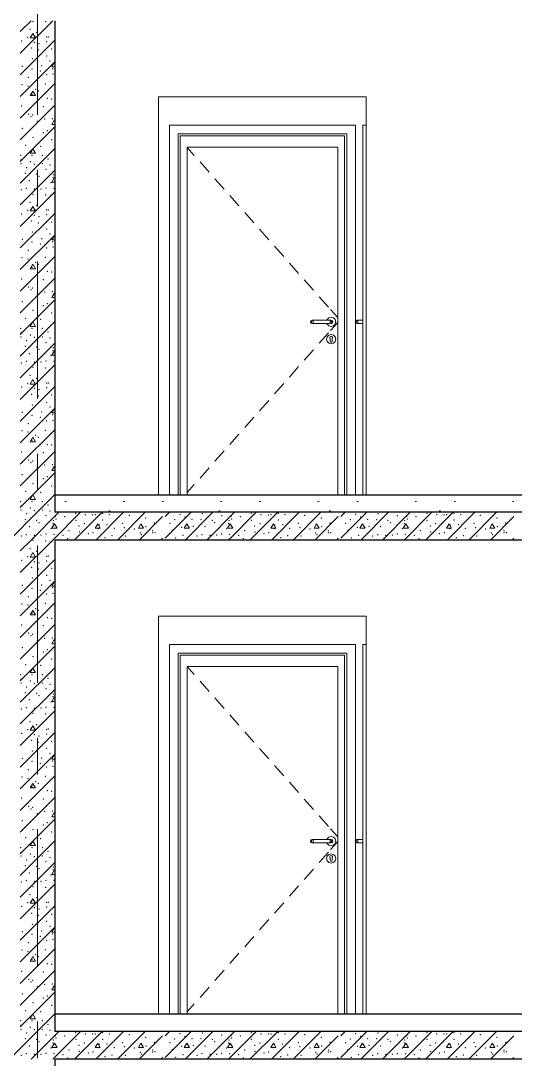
# Model space of a CAD drawing. Header units: millimetres. Extents: x 18162 to 7085488, y 72188 to 247925.
# Drawn here: x 4250516 to 4253374, y 116493 to 122493 of the extents above; entities that cross this region are included whole.
import ezdxf
from ezdxf.enums import TextEntityAlignment as Align

# ---------------------------------------------------------------- set-up
doc = ezdxf.new("R2010")
doc.units = ezdxf.units.MM
doc.header["$MEASUREMENT"] = 0
doc.linetypes.add('Double Dashed', pattern=[1093.611073, 529.166651, -211.666656, 141.111112, -211.666656])
for name, color, linetype in [('Archicad Doors', 7, 'Continuous'), ('Structural - Bearing', 7, 'Continuous'), ('Structural - Grid', 7, 'Continuous')]:
    doc.layers.add(name, color=color, linetype=linetype)
doc.styles.add('GENERATED_STYLE_3', font='', dxfattribs={"width": 0.8})
doc.styles.get('GENERATED_STYLE_3').set_extended_font_data('ISOCPEUR MON')
pattern_1 = [(0, (4294986.6, 104752.7), (0, 1169.134), [73.125, -601.875]), (0, (4295324.1, 105337.3), (0, 1169.134), [73.125, -601.875]), (60, (4294986.6, 104752.7), (-1012.5, 584.567), [73.125, -601.875]), (60, (4295661.6, 104752.7), (-1012.5, 584.567), [73.125, -601.875]), (120, (4295059.7, 104752.7), (1012.5, 584.567), [73.125, -601.875]), (120, (4295734.7, 104752.7), (1012.5, 584.567), [73.125, -601.875]), (0, (4294986.58, 104865.2), (0, 225), [0, -225, 0, -337.5]), (45, (4295099.08, 104865.2), (-159.099, 159.099), [0, -168.75, 0, -281.25])]

# ---------------------------------------------------------------- blocks, each defined once
blk = doc.blocks.new('*X1293', base_point=(4294986.6, 104752.7))
at = {"layer": 'Structural - Bearing', "color": 7, "linetype": 'Continuous', "lineweight": 9}
for p, q in [((4250513.1, 119304.9), (4250700.9, 119492.7)), ((4250513.1, 119429.9), (4250575.9, 119492.7)), ((4250586.2, 119419.6), (4250571.3, 119393.6)), ((4250601.3, 119393.6), (4250586.2, 119419.6)), ((4250513.1, 119179.9), (4250713.1, 119379.9)), ((4250571.3, 119393.6), (4250601.3, 119393.6)), ((4250513.1, 119054.9), (4250713.1, 119254.9)), ((4250696, 119226.9), (4250711.2, 119253)), ((4250713.1, 119226.9), (4250696, 119226.9)), ((4250711.2, 119253), (4250713.1, 119249.6)), ((4250513.1, 118929.9), (4250713.1, 119129.9)), ((4250586.2, 119086.3), (4250571.3, 119060.2)), ((4250571.3, 119060.2), (4250601.3, 119060.3)), ((4250601.3, 119060.3), (4250586.2, 119086.3)), ((4250513.1, 118804.9), (4250713.1, 119004.9)), ((4250586.2, 118752.9), (4250713.1, 118879.9)), ((4250696, 118893.6), (4250711.2, 118919.6)), ((4250713.1, 118893.6), (4250696, 118893.6)), ((4250711.2, 118919.6), (4250713.1, 118916.2)), ((4250513.1, 118554.8), (4250711.2, 118752.9)), ((4250513.1, 118679.8), (4250586.2, 118752.9)), ((4250586.2, 118752.9), (4250571.3, 118726.9)), ((4250601.3, 118726.9), (4250586.2, 118752.9)), ((4250711.2, 118752.9), (4250713.1, 118754.9)), ((4250571.3, 118726.9), (4250601.3, 118726.9)), ((4250513.1, 118429.8), (4250713.1, 118629.8)), ((4250696, 118560.3), (4250711.2, 118586.3)), ((4250713.1, 118560.2), (4250696, 118560.3)), ((4250711.2, 118586.3), (4250713.1, 118582.9)), ((4250513.1, 118304.8), (4250713.1, 118504.8)), ((4250586.2, 118419.6), (4250571.3, 118393.6)), ((4250571.3, 118393.6), (4250601.3, 118393.6)), ((4250601.3, 118393.6), (4250586.2, 118419.6)), ((4250513.1, 118179.8), (4250713.1, 118379.8)), ((4250513.1, 118054.8), (4250713.1, 118254.8)), ((4250696, 118226.9), (4250711.2, 118252.9)), ((4250713.1, 118226.9), (4250696, 118226.9)), ((4250711.2, 118252.9), (4250713.1, 118249.6)), ((4250513.1, 117929.8), (4250713.1, 118129.8)), ((4250586.2, 118086.3), (4250571.3, 118060.2)), ((4250601.3, 118060.3), (4250586.2, 118086.3)), ((4250571.3, 118060.2), (4250601.3, 118060.3)), ((4250513.1, 117804.8), (4250713.1, 118004.8)), ((4250696, 117893.6), (4250711.2, 117919.6)), ((4250711.2, 117919.6), (4250713.1, 117916.2)), ((4250586.2, 117752.9), (4250713.1, 117879.8)), ((4250713.1, 117893.6), (4250696, 117893.6)), ((4250513.1, 117554.8), (4250711.2, 117752.9)), ((4250513.1, 117679.8), (4250586.2, 117752.9)), ((4250586.2, 117752.9), (4250571.3, 117726.9)), ((4250571.3, 117726.9), (4250601.3, 117726.9)), ((4250601.3, 117726.9), (4250586.2, 117752.9)), ((4250711.2, 117752.9), (4250713.1, 117754.8)), ((4250513.1, 117429.8), (4250713.1, 117629.8)), ((4250696, 117560.2), (4250711.2, 117586.3)), ((4250713.1, 117560.2), (4250696, 117560.2)), ((4250711.2, 117586.3), (4250713.1, 117582.9)), ((4250513.1, 117304.8), (4250713.1, 117504.8)), ((4250513.1, 117179.8), (4250713.1, 117379.8)), ((4250586.2, 117419.6), (4250571.3, 117393.5)), ((4250571.3, 117393.5), (4250601.3, 117393.6)), ((4250601.3, 117393.6), (4250586.2, 117419.6)), ((4250513.1, 117054.8), (4250713.1, 117254.8)), ((4250696, 117226.9), (4250711.2, 117252.9)), ((4250711.2, 117252.9), (4250713.1, 117249.5)), ((4250713.1, 117226.9), (4250696, 117226.9)), ((4250513.1, 116929.8), (4250713.1, 117129.8)), ((4250586.2, 117086.3), (4250571.3, 117060.2)), ((4250571.3, 117060.2), (4250601.3, 117060.2)), ((4250601.3, 117060.2), (4250586.2, 117086.3)), ((4250513.1, 116804.8), (4250713.1, 117004.8)), ((4250696, 116893.6), (4250711.2, 116919.6)), ((4250713.1, 116893.6), (4250696, 116893.6)), ((4250711.2, 116919.6), (4250713.1, 116916.2)), ((4250586.2, 116752.9), (4250713.1, 116879.8)), ((4250513.1, 116679.8), (4250586.2, 116752.9)), ((4250586.2, 116752.9), (4250571.3, 116726.9)), ((4250571.3, 116726.9), (4250601.3, 116726.9)), ((4250601.3, 116726.9), (4250586.2, 116752.9)), ((4250611, 116652.7), (4250711.2, 116752.9)), ((4250711.2, 116752.9), (4250713.1, 116754.8))]:
    blk.add_line(p, q, dxfattribs=at)
for p in [(4250586.6, 119490.4), (4250659.8, 119486.7), (4250690.9, 119483.2), (4250570.1, 119443.3), (4250608.9, 119426.3), (4250520.9, 119375.8), (4250556.1, 119396.7), (4250595.7, 119368.2), (4250621.9, 119360.7), (4250665.5, 119372.3), (4250666.4, 119399), (4250675.4, 119399.8), (4250579.6, 119334.9), (4250618.4, 119324.2), (4250665.6, 119288.8), (4250695.1, 119329.7), (4250525.5, 119230.4), (4250582.7, 119273.1), (4250638.1, 119232.8), (4250686.1, 119260.2), (4250560.4, 119165.4), (4250581.8, 119213.9), (4250629.1, 119202), (4250665.6, 119180.4), (4250701.6, 119216.4), (4250702.1, 119184.7), (4250522.6, 119123.7), (4250557.5, 119116.6), (4250658.1, 119126.7), (4250689.3, 119106.2), (4250581.3, 119068.1), (4250603.4, 119096.7), (4250618.1, 119086.2), (4250669.3, 119044.3), (4250694.6, 119040.9), (4250520.7, 119001.2), (4250647.4, 118996.9), (4250562.6, 118954.7), (4250575, 118939.3), (4250585.8, 118948.5), (4250655.3, 118925.4), (4250698.9, 118927.1), (4250526.1, 118870.2), (4250612.1, 118911.5), (4250587.3, 118818.7), (4250646.1, 118846.5), (4250669.4, 118858.7), (4250695.5, 118804.8), (4250544.1, 118773.1), (4250631.6, 118768), (4250514.9, 118714.8), (4250517.8, 118688.7), (4250581.8, 118714.8), (4250641.1, 118714.8), (4250674.6, 118694.2), (4250518.3, 118666.2), (4250550.9, 118644), (4250572, 118677.9), (4250595.7, 118663), (4250640.6, 118666.2), (4250661.7, 118633.7), (4250686.1, 118659.4), (4250543.3, 118611.1), (4250566.4, 118569.3), (4250608.9, 118607.2), (4250621.9, 118593.7), (4250702.9, 118587.3), (4250704.8, 118603.7), (4250519.6, 118516.1), (4250548.4, 118524.2), (4250585.8, 118501.7), (4250595.1, 118520.3), (4250632.9, 118521.3), (4250663, 118526.8), (4250690.9, 118557.4), (4250709.3, 118525.5), (4250570.1, 118443.3), (4250586.6, 118490.4), (4250659.8, 118486.7), (4250690.9, 118483.2), (4250556.1, 118396.7), (4250608.9, 118426.3), (4250666.4, 118398.9), (4250675.4, 118399.8), (4250520.9, 118375.8), (4250579.6, 118334.9), (4250595.7, 118368.2), (4250618.4, 118324.2), (4250621.9, 118360.7), (4250665.5, 118372.2), (4250695.1, 118329.7), (4250582.7, 118273), (4250665.6, 118288.7), (4250686.1, 118260.2), (4250525.5, 118230.4), (4250581.8, 118213.9), (4250629.1, 118202), (4250638.1, 118232.8), (4250701.6, 118216.4), (4250560.4, 118165.3), (4250665.6, 118180.4), (4250702.1, 118184.7), (4250522.6, 118123.7), (4250557.5, 118116.5), (4250603.4, 118096.7), (4250618.1, 118086.2), (4250658.1, 118126.7), (4250689.3, 118106.1), (4250581.3, 118068.1), (4250669.3, 118044.3), (4250694.6, 118040.9), (4250520.7, 118001.1), (4250647.4, 117996.9), (4250562.6, 117954.7), (4250575, 117939.3), (4250585.8, 117948.5), (4250612.1, 117911.4), (4250655.3, 117925.3), (4250698.9, 117927.1), (4250526.1, 117870.2), (4250646.1, 117846.5), (4250669.4, 117858.7), (4250587.3, 117818.7), (4250695.5, 117804.8), (4250544.1, 117773.1), (4250631.6, 117767.9), (4250514.9, 117714.8), (4250517.8, 117688.7), (4250518.3, 117666.1), (4250572, 117677.9), (4250581.8, 117714.8), (4250595.7, 117662.9), (4250640.6, 117666.1), (4250641.1, 117714.8), (4250674.6, 117694.2), (4250543.3, 117611.1), (4250550.9, 117643.9), (4250608.9, 117607.2), (4250661.7, 117633.6), (4250686.1, 117659.4), (4250704.8, 117603.7), (4250566.4, 117569.3), (4250621.9, 117593.7), (4250690.9, 117557.4), (4250702.9, 117587.3), (4250519.6, 117516.1), (4250548.4, 117524.2), (4250585.8, 117501.7), (4250586.6, 117490.4), (4250595.1, 117520.3), (4250632.9, 117521.3), (4250659.8, 117486.7), (4250663, 117526.8), (4250690.9, 117483.2), (4250709.3, 117525.5), (4250570.1, 117443.3), (4250608.9, 117426.3), (4250520.9, 117375.7), (4250556.1, 117396.7), (4250595.7, 117368.1), (4250621.9, 117360.6), (4250665.5, 117372.2), (4250666.4, 117398.9), (4250675.4, 117399.7), (4250579.6, 117334.8), (4250618.4, 117324.1), (4250695.1, 117329.7), (4250582.7, 117273), (4250665.6, 117288.7), (4250686.1, 117260.2), (4250525.5, 117230.4), (4250581.8, 117213.8), (4250629.1, 117201.9), (4250638.1, 117232.8), (4250665.6, 117180.3), (4250701.6, 117216.4), (4250702.1, 117184.6), (4250522.6, 117123.7), (4250560.4, 117165.3), (4250658.1, 117126.7), (4250557.5, 117116.5), (4250581.3, 117068.1), (4250603.4, 117096.6), (4250618.1, 117086.2), (4250689.3, 117106.1), (4250520.7, 117001.1), (4250669.3, 117044.2), (4250694.6, 117040.8), (4250562.6, 116954.7), (4250585.8, 116948.5), (4250647.4, 116996.8), (4250575, 116939.2), (4250612.1, 116911.4), (4250655.3, 116925.3), (4250698.9, 116927.1), (4250526.1, 116870.2), (4250646.1, 116846.5), (4250669.4, 116858.6), (4250544.1, 116773.1), (4250587.3, 116818.7), (4250631.6, 116767.9), (4250695.5, 116804.8), (4250514.9, 116714.8), (4250581.8, 116714.8), (4250641.1, 116714.8), (4250517.8, 116688.7), (4250518.3, 116666.1), (4250572, 116677.8), (4250595.7, 116662.9), (4250640.6, 116666.1), (4250674.6, 116694.2), (4250686.1, 116659.4)]:
    blk.add_point(p, dxfattribs=at)
blk = doc.blocks.new('*X1295', base_point=(4294986.6, 104752.7))
at = {"layer": 'Structural - Bearing', "color": 7, "linetype": 'Continuous', "lineweight": 9}
for p, q in [((4250451, 116492.7), (4250611, 116652.7)), ((4250576, 116492.7), (4250736, 116652.7)), ((4250701, 116492.7), (4250861, 116652.7)), ((4250826, 116492.7), (4250986, 116652.7)), ((4250951, 116492.7), (4251111, 116652.7)), ((4251076, 116492.7), (4251236, 116652.7)), ((4251351.3, 116627.9), (4251376.1, 116652.7)), ((4251351.3, 116502.9), (4251501.1, 116652.7)), ((4251466.1, 116492.7), (4251626.1, 116652.7)), ((4251591.1, 116492.7), (4251751.1, 116652.7)), ((4251716.1, 116492.7), (4251876.1, 116652.7)), ((4251841.1, 116492.7), (4252001.1, 116652.7)), ((4251966.1, 116492.7), (4252126.1, 116652.7)), ((4252091.1, 116492.7), (4252251.1, 116652.7)), ((4252366.4, 116627.9), (4252391.2, 116652.7)), ((4252366.4, 116502.9), (4252516.2, 116652.7)), ((4252481.2, 116492.7), (4252641.2, 116652.7)), ((4252606.2, 116492.7), (4252766.2, 116652.7)), ((4252731.2, 116492.7), (4252891.2, 116652.7)), ((4252856.2, 116492.7), (4253016.2, 116652.7)), ((4252981.2, 116492.7), (4253141.2, 116652.7)), ((4253106.2, 116492.7), (4253266.2, 116652.7)), ((4250696, 116560.2), (4250711.2, 116586.2)), ((4250711.2, 116586.2), (4250726.1, 116560.2)), ((4250946, 116560.2), (4250961.2, 116586.2)), ((4250961.2, 116586.2), (4250976.1, 116560.2)), ((4251196, 116560.2), (4251211.2, 116586.2)), ((4251201, 116492.7), (4251336.2, 116627.9)), ((4251211.2, 116586.2), (4251226.1, 116560.2)), ((4251461.2, 116560.2), (4251476.3, 116586.2)), ((4251476.3, 116586.2), (4251491.2, 116560.2)), ((4251711.2, 116560.2), (4251726.3, 116586.2)), ((4251726.3, 116586.2), (4251741.2, 116560.2)), ((4251961.2, 116560.2), (4251976.3, 116586.2)), ((4251976.3, 116586.2), (4251991.2, 116560.2)), ((4252211.2, 116560.2), (4252226.3, 116586.2)), ((4252216.1, 116492.7), (4252351.3, 116627.9)), ((4252226.3, 116586.2), (4252241.2, 116560.2)), ((4252476.3, 116560.2), (4252491.4, 116586.2)), ((4252491.4, 116586.2), (4252506.3, 116560.2)), ((4252726.3, 116560.2), (4252741.4, 116586.2)), ((4252741.4, 116586.2), (4252756.3, 116560.2)), ((4252976.3, 116560.2), (4252991.4, 116586.2)), ((4252991.4, 116586.2), (4253006.3, 116560.2)), ((4253226.3, 116560.2), (4253241.4, 116586.2)), ((4253231.2, 116492.7), (4253366.4, 116627.9)), ((4253241.4, 116586.2), (4253256.3, 116560.2)), ((4250726.1, 116560.2), (4250696, 116560.2)), ((4250976.1, 116560.2), (4250946, 116560.2)), ((4251226.1, 116560.2), (4251196, 116560.2)), ((4251491.2, 116560.2), (4251461.2, 116560.2)), ((4251741.2, 116560.2), (4251711.2, 116560.2)), ((4251991.2, 116560.2), (4251961.2, 116560.2)), ((4252241.2, 116560.2), (4252211.2, 116560.2)), ((4252506.3, 116560.2), (4252476.3, 116560.2)), ((4252756.3, 116560.2), (4252726.3, 116560.2)), ((4253006.3, 116560.2), (4252976.3, 116560.2)), ((4253256.3, 116560.2), (4253226.3, 116560.2)), ((4251326, 116492.7), (4251336.2, 116502.9)), ((4252341.1, 116492.7), (4252351.3, 116502.9)), ((4253356.2, 116492.7), (4253366.4, 116502.9))]:
    blk.add_line(p, q, dxfattribs=at)
for p in [(4250550.9, 116643.9), (4250832.8, 116646.9), (4250989.1, 116647), (4251436, 116640.1), (4251566.1, 116643.9), (4251848, 116646.9), (4252004.3, 116647), (4252451.1, 116640.1), (4252581.2, 116643.9), (4252863.1, 116646.9), (4253019.4, 116647), (4250543.3, 116611.1), (4250608.9, 116607.2), (4250621.9, 116593.7), (4250661.7, 116633.6), (4250702.9, 116587.3), (4250704.8, 116603.7), (4250715.6, 116628.4), (4250720.7, 116614.9), (4250769.7, 116626.9), (4250834.6, 116606.8), (4250883.2, 116587.3), (4250889.6, 116638.8), (4250924.4, 116591.1), (4250932, 116637.7), (4250947.4, 116639.2), (4250989.9, 116608.5), (4251014.6, 116581.4), (4251027.4, 116638.8), (4251104.5, 116589.2), (4251142.9, 116634.6), (4251237.9, 116619.2), (4251288.8, 116591.1), (4251379.3, 116588.6), (4251406.4, 116610), (4251465.2, 116625.6), (4251506.7, 116611.4), (4251558.4, 116611.1), (4251624.1, 116607.2), (4251637, 116593.7), (4251676.8, 116633.6), (4251718, 116587.3), (4251719.9, 116603.7), (4251730.7, 116628.4), (4251735.8, 116614.9), (4251784.8, 116626.9), (4251849.7, 116606.8), (4251898.3, 116587.3), (4251904.7, 116638.8), (4251939.5, 116591.1), (4251947.1, 116637.7), (4251962.5, 116639.2), (4252005, 116608.5), (4252029.7, 116581.4), (4252042.5, 116638.8), (4252119.6, 116589.2), (4252158, 116634.6), (4252253.1, 116619.2), (4252303.9, 116591.1), (4252394.5, 116588.6), (4252421.5, 116610), (4252480.3, 116625.6), (4252521.8, 116611.4), (4252573.5, 116611.1), (4252639.2, 116607.2), (4252652.1, 116593.7), (4252691.9, 116633.6), (4252733.1, 116587.3), (4252735, 116603.7), (4252745.9, 116628.4), (4252750.9, 116614.9), (4252799.9, 116626.9), (4252864.9, 116606.8), (4252913.4, 116587.3), (4252919.9, 116638.8), (4252954.6, 116591.1), (4252962.2, 116637.7), (4252977.7, 116639.2), (4253020.1, 116608.5), (4253044.8, 116581.4), (4253057.7, 116638.8), (4253134.8, 116589.2), (4253173.1, 116634.6), (4253268.2, 116619.2), (4253319.1, 116591.1), (4250548.4, 116524.2), (4250566.4, 116569.2), (4250595.1, 116520.3), (4250632.9, 116521.2), (4250663, 116526.7), (4250690.9, 116557.3), (4250709.3, 116525.5), (4250782.1, 116573.8), (4250794.3, 116546.1), (4250853.6, 116573.1), (4250855.3, 116538), (4250906, 116529.1), (4250933.6, 116535.2), (4250964.3, 116558.9), (4250969.5, 116579.5), (4251056.2, 116560.2), (4251114.2, 116564.5), (4251172.5, 116557.2), (4251206.4, 116532.5), (4251213.2, 116523.3), (4251239.9, 116569.2), (4251278.1, 116546.5), (4251278.2, 116534.8), (4251292, 116535.7), (4251392.3, 116548.1), (4251446.3, 116566.7), (4251513.9, 116572.5), (4251563.5, 116524.2), (4251581.5, 116569.2), (4251610.2, 116520.3), (4251648, 116521.2), (4251678.1, 116526.7), (4251706, 116557.3), (4251724.5, 116525.5), (4251797.2, 116573.8), (4251809.4, 116546.1), (4251868.7, 116573.1), (4251870.4, 116538), (4251921.1, 116529.1), (4251948.7, 116535.2), (4251979.4, 116558.9), (4251984.6, 116579.5), (4252071.3, 116560.2), (4252129.3, 116564.5), (4252187.6, 116557.2), (4252221.5, 116532.5), (4252228.3, 116523.3), (4252255, 116569.2), (4252293.2, 116546.5), (4252293.4, 116534.8), (4252307.1, 116535.7), (4252407.4, 116548.1), (4252461.4, 116566.7), (4252529, 116572.5), (4252578.6, 116524.2), (4252596.6, 116569.2), (4252625.3, 116520.3), (4252663.2, 116521.2), (4252693.2, 116526.7), (4252721.1, 116557.3), (4252739.6, 116525.5), (4252812.3, 116573.8), (4252824.6, 116546.1), (4252883.8, 116573.1), (4252885.5, 116538), (4252936.2, 116529.1), (4252963.9, 116535.2), (4252994.6, 116558.9), (4252999.7, 116579.5), (4253086.5, 116560.2), (4253144.4, 116564.5), (4253202.8, 116557.2), (4253236.6, 116532.5), (4253243.5, 116523.3), (4253270.1, 116569.2), (4253308.4, 116546.5), (4253308.5, 116534.8), (4253322.3, 116535.7), (4250519.6, 116516.1), (4250585.8, 116501.7), (4250760.4, 116520), (4250787, 116500.5), (4251003.8, 116507.1), (4251043.2, 116517.2), (4251120.5, 116515.6), (4251412.4, 116503.3), (4251453.8, 116518.7), (4251534.7, 116516.1), (4251600.9, 116501.7), (4251775.5, 116520), (4251802.1, 116500.5), (4252018.9, 116507.1), (4252058.3, 116517.2), (4252135.6, 116515.6), (4252427.5, 116503.3), (4252469, 116518.7), (4252549.8, 116516.1), (4252616.1, 116501.7), (4252790.7, 116520), (4252817.3, 116500.5), (4253034, 116507.1), (4253073.5, 116517.2), (4253150.7, 116515.6)]:
    blk.add_point(p, dxfattribs=at)
blk = doc.blocks.new('*X1306', base_point=(4294986.6, 104752.7))
at = {"layer": 'Structural - Bearing', "color": 7, "linetype": 'Continuous', "lineweight": 9}
for p, q in [((4250513.1, 122304.9), (4250700.9, 122492.7)), ((4250513.1, 122429.9), (4250575.9, 122492.7)), ((4250586.2, 122419.7), (4250571.3, 122393.6)), ((4250601.3, 122393.7), (4250586.2, 122419.7)), ((4250513.1, 122179.9), (4250713.1, 122379.9)), ((4250571.3, 122393.6), (4250601.3, 122393.7)), ((4250513.1, 122054.9), (4250713.1, 122254.9)), ((4250696, 122227), (4250711.2, 122253)), ((4250713.1, 122227), (4250696, 122227)), ((4250711.2, 122253), (4250713.1, 122249.6)), ((4250513.1, 121929.9), (4250713.1, 122129.9)), ((4250586.2, 122086.3), (4250571.3, 122060.3)), ((4250571.3, 122060.3), (4250601.3, 122060.3)), ((4250601.3, 122060.3), (4250586.2, 122086.3)), ((4250513.1, 121804.9), (4250713.1, 122004.9)), ((4250586.2, 121753), (4250713.1, 121879.9)), ((4250696, 121893.7), (4250711.2, 121919.7)), ((4250713.1, 121893.6), (4250696, 121893.7)), ((4250711.2, 121919.7), (4250713.1, 121916.3)), ((4250513.1, 121554.9), (4250711.2, 121753)), ((4250513.1, 121679.9), (4250586.2, 121753)), ((4250586.2, 121753), (4250571.3, 121726.9)), ((4250601.3, 121727), (4250586.2, 121753)), ((4250711.2, 121753), (4250713.1, 121754.9)), ((4250571.3, 121726.9), (4250601.3, 121727)), ((4250513.1, 121429.9), (4250713.1, 121629.9)), ((4250696, 121560.3), (4250711.2, 121586.3)), ((4250713.1, 121560.3), (4250696, 121560.3)), ((4250711.2, 121586.3), (4250713.1, 121582.9)), ((4250513.1, 121304.9), (4250713.1, 121504.9)), ((4250586.2, 121419.7), (4250571.3, 121393.6)), ((4250571.3, 121393.6), (4250601.3, 121393.6)), ((4250601.3, 121393.6), (4250586.2, 121419.7)), ((4250513.1, 121179.9), (4250713.1, 121379.9)), ((4250513.1, 121054.9), (4250713.1, 121254.9)), ((4250696, 121227), (4250711.2, 121253)), ((4250713.1, 121227), (4250696, 121227)), ((4250711.2, 121253), (4250713.1, 121249.6)), ((4250513.1, 120929.9), (4250713.1, 121129.9)), ((4250586.2, 121086.3), (4250571.3, 121060.3)), ((4250601.3, 121060.3), (4250586.2, 121086.3)), ((4250571.3, 121060.3), (4250601.3, 121060.3)), ((4250513.1, 120804.9), (4250713.1, 121004.9)), ((4250696, 120893.6), (4250711.2, 120919.7)), ((4250711.2, 120919.7), (4250713.1, 120916.3)), ((4250586.2, 120753), (4250713.1, 120879.9)), ((4250713.1, 120893.6), (4250696, 120893.6)), ((4250513.1, 120554.9), (4250711.2, 120753)), ((4250513.1, 120679.9), (4250586.2, 120753)), ((4250586.2, 120753), (4250571.3, 120726.9)), ((4250571.3, 120726.9), (4250601.3, 120727)), ((4250601.3, 120727), (4250586.2, 120753)), ((4250711.2, 120753), (4250713.1, 120754.9)), ((4250513.1, 120429.9), (4250713.1, 120629.9)), ((4250696, 120560.3), (4250711.2, 120586.3)), ((4250713.1, 120560.3), (4250696, 120560.3)), ((4250711.2, 120586.3), (4250713.1, 120582.9)), ((4250513.1, 120304.9), (4250713.1, 120504.9)), ((4250513.1, 120179.9), (4250713.1, 120379.9)), ((4250586.2, 120419.6), (4250571.3, 120393.6)), ((4250571.3, 120393.6), (4250601.3, 120393.6)), ((4250601.3, 120393.6), (4250586.2, 120419.6)), ((4250513.1, 120054.9), (4250713.1, 120254.9)), ((4250696, 120227), (4250711.2, 120253)), ((4250711.2, 120253), (4250713.1, 120249.6)), ((4250713.1, 120226.9), (4250696, 120227)), ((4250513.1, 119929.9), (4250713.1, 120129.9)), ((4250586.2, 120086.3), (4250571.3, 120060.3)), ((4250571.3, 120060.3), (4250601.3, 120060.3)), ((4250601.3, 120060.3), (4250586.2, 120086.3)), ((4250513.1, 119804.9), (4250713.1, 120004.9)), ((4250696, 119893.6), (4250711.2, 119919.6)), ((4250713.1, 119893.6), (4250696, 119893.6)), ((4250711.2, 119919.6), (4250713.1, 119916.3)), ((4250586.2, 119753), (4250713.1, 119879.9)), ((4250513.1, 119679.9), (4250586.2, 119752.9)), ((4250586.2, 119753), (4250571.3, 119726.9)), ((4250571.3, 119726.9), (4250601.3, 119726.9)), ((4250601.3, 119726.9), (4250586.2, 119753)), ((4250610.9, 119652.7), (4250711.2, 119752.9)), ((4250711.2, 119753), (4250713.1, 119754.9))]:
    blk.add_line(p, q, dxfattribs=at)
for p in [(4250586.6, 122490.4), (4250659.8, 122486.8), (4250690.9, 122483.3), (4250570.1, 122443.3), (4250608.9, 122426.4), (4250520.9, 122375.8), (4250556.1, 122396.8), (4250595.7, 122368.2), (4250621.9, 122360.7), (4250665.5, 122372.3), (4250666.4, 122399), (4250675.4, 122399.8), (4250579.6, 122334.9), (4250618.4, 122324.2), (4250665.6, 122288.8), (4250695.1, 122329.8), (4250525.5, 122230.4), (4250582.7, 122273.1), (4250638.1, 122232.9), (4250686.1, 122260.3), (4250560.4, 122165.4), (4250581.8, 122213.9), (4250629.1, 122202), (4250665.6, 122180.4), (4250701.6, 122216.5), (4250702.1, 122184.7), (4250522.6, 122123.8), (4250557.5, 122116.6), (4250658.1, 122126.8), (4250689.3, 122106.2), (4250581.3, 122068.2), (4250603.4, 122096.7), (4250618.1, 122086.2), (4250669.3, 122044.3), (4250694.6, 122040.9), (4250520.7, 122001.2), (4250647.4, 121996.9), (4250562.6, 121954.8), (4250575, 121939.3), (4250585.8, 121948.6), (4250655.3, 121925.4), (4250698.9, 121927.2), (4250526.1, 121870.3), (4250612.1, 121911.5), (4250587.3, 121818.8), (4250646.1, 121846.6), (4250669.4, 121858.7), (4250695.5, 121804.9), (4250544.1, 121773.2), (4250631.6, 121768), (4250514.9, 121714.8), (4250517.8, 121688.8), (4250581.8, 121714.8), (4250641.1, 121714.8), (4250674.6, 121694.2), (4250518.3, 121666.2), (4250550.9, 121644), (4250572, 121677.9), (4250595.7, 121663), (4250640.6, 121666.2), (4250661.7, 121633.7), (4250686.1, 121659.5), (4250543.3, 121611.1), (4250566.4, 121569.3), (4250608.9, 121607.3), (4250621.9, 121593.8), (4250702.9, 121587.4), (4250704.8, 121603.8), (4250519.6, 121516.2), (4250548.4, 121524.3), (4250585.8, 121501.8), (4250595.1, 121520.3), (4250632.9, 121521.3), (4250663, 121526.8), (4250690.9, 121557.4), (4250709.3, 121525.5), (4250570.1, 121443.3), (4250586.6, 121490.4), (4250659.8, 121486.8), (4250690.9, 121483.3), (4250556.1, 121396.8), (4250608.9, 121426.4), (4250666.4, 121399), (4250675.4, 121399.8), (4250520.9, 121375.8), (4250579.6, 121334.9), (4250595.7, 121368.2), (4250618.4, 121324.2), (4250621.9, 121360.7), (4250665.5, 121372.3), (4250695.1, 121329.8), (4250582.7, 121273.1), (4250665.6, 121288.8), (4250686.1, 121260.3), (4250525.5, 121230.4), (4250581.8, 121213.9), (4250629.1, 121202), (4250638.1, 121232.9), (4250701.6, 121216.5), (4250560.4, 121165.4), (4250665.6, 121180.4), (4250702.1, 121184.7), (4250522.6, 121123.8), (4250557.5, 121116.6), (4250603.4, 121096.7), (4250618.1, 121086.2), (4250658.1, 121126.8), (4250689.3, 121106.2), (4250581.3, 121068.2), (4250669.3, 121044.3), (4250694.6, 121040.9), (4250520.7, 121001.2), (4250647.4, 120996.9), (4250562.6, 120954.8), (4250575, 120939.3), (4250585.8, 120948.6), (4250612.1, 120911.5), (4250655.3, 120925.4), (4250698.9, 120927.2), (4250526.1, 120870.3), (4250646.1, 120846.6), (4250669.4, 120858.7), (4250587.3, 120818.8), (4250695.5, 120804.9), (4250544.1, 120773.1), (4250631.6, 120768), (4250514.9, 120714.8), (4250517.8, 120688.8), (4250518.3, 120666.2), (4250572, 120677.9), (4250581.8, 120714.8), (4250595.7, 120663), (4250640.6, 120666.2), (4250641.1, 120714.8), (4250674.6, 120694.2), (4250543.3, 120611.1), (4250550.9, 120644), (4250608.9, 120607.3), (4250661.7, 120633.7), (4250686.1, 120659.4), (4250704.8, 120603.8), (4250566.4, 120569.3), (4250621.9, 120593.8), (4250690.9, 120557.4), (4250702.9, 120587.3), (4250519.6, 120516.2), (4250548.4, 120524.2), (4250585.8, 120501.8), (4250586.6, 120490.4), (4250595.1, 120520.3), (4250632.9, 120521.3), (4250659.8, 120486.8), (4250663, 120526.8), (4250690.9, 120483.2), (4250709.3, 120525.5), (4250570.1, 120443.3), (4250608.9, 120426.4), (4250520.9, 120375.8), (4250556.1, 120396.7), (4250595.7, 120368.2), (4250621.9, 120360.7), (4250665.5, 120372.3), (4250666.4, 120399), (4250675.4, 120399.8), (4250579.6, 120334.9), (4250618.4, 120324.2), (4250695.1, 120329.7), (4250582.7, 120273.1), (4250665.6, 120288.8), (4250686.1, 120260.2), (4250525.5, 120230.4), (4250581.8, 120213.9), (4250629.1, 120202), (4250638.1, 120232.9), (4250665.6, 120180.4), (4250701.6, 120216.5), (4250702.1, 120184.7), (4250522.6, 120123.7), (4250560.4, 120165.4), (4250658.1, 120126.7), (4250557.5, 120116.6), (4250581.3, 120068.1), (4250603.4, 120096.7), (4250618.1, 120086.2), (4250689.3, 120106.2), (4250520.7, 120001.2), (4250669.3, 120044.3), (4250694.6, 120040.9), (4250562.6, 119954.7), (4250585.8, 119948.6), (4250647.4, 119996.9), (4250575, 119939.3), (4250612.1, 119911.5), (4250655.3, 119925.4), (4250698.9, 119927.1), (4250526.1, 119870.3), (4250646.1, 119846.6), (4250669.4, 119858.7), (4250544.1, 119773.1), (4250587.3, 119818.7), (4250631.6, 119768), (4250695.5, 119804.8), (4250514.9, 119714.8), (4250581.8, 119714.8), (4250641.1, 119714.8), (4250517.8, 119688.7), (4250518.3, 119666.2), (4250572, 119677.9), (4250595.7, 119663), (4250640.6, 119666.2), (4250674.6, 119694.2), (4250686.1, 119659.4)]:
    blk.add_point(p, dxfattribs=at)
blk = doc.blocks.new('*X1308', base_point=(4294986.6, 104752.7))
at = {"layer": 'Structural - Bearing', "color": 7, "linetype": 'Continuous', "lineweight": 9}
for p, q in [((4250450.9, 119492.7), (4250610.9, 119652.7)), ((4250575.9, 119492.7), (4250735.9, 119652.7)), ((4250700.9, 119492.7), (4250860.9, 119652.7)), ((4250825.9, 119492.7), (4250985.9, 119652.7)), ((4250950.9, 119492.7), (4251110.9, 119652.7)), ((4251075.9, 119492.7), (4251235.9, 119652.7)), ((4251351.3, 119627.9), (4251376.1, 119652.7)), ((4251351.3, 119502.9), (4251501.1, 119652.7)), ((4251466.1, 119492.7), (4251626.1, 119652.7)), ((4251591.1, 119492.7), (4251751.1, 119652.7)), ((4251716.1, 119492.7), (4251876.1, 119652.7)), ((4251841.1, 119492.7), (4252001.1, 119652.7)), ((4251966.1, 119492.7), (4252126.1, 119652.7)), ((4252091.1, 119492.7), (4252251.1, 119652.7)), ((4252366.4, 119627.9), (4252391.2, 119652.7)), ((4252366.4, 119502.9), (4252516.2, 119652.7)), ((4252481.2, 119492.7), (4252641.2, 119652.7)), ((4252606.2, 119492.7), (4252766.2, 119652.7)), ((4252731.2, 119492.7), (4252891.2, 119652.7)), ((4252856.2, 119492.7), (4253016.2, 119652.7)), ((4252981.2, 119492.7), (4253141.2, 119652.7)), ((4253106.2, 119492.7), (4253266.2, 119652.7)), ((4250696, 119560.3), (4250711.2, 119586.3)), ((4250711.2, 119586.3), (4250726.1, 119560.2)), ((4250946, 119560.3), (4250961.2, 119586.3)), ((4250961.2, 119586.3), (4250976.1, 119560.2)), ((4251196, 119560.3), (4251211.2, 119586.3)), ((4251200.9, 119492.7), (4251336.2, 119627.9)), ((4251211.2, 119586.3), (4251226.1, 119560.2)), ((4251461.2, 119560.3), (4251476.3, 119586.3)), ((4251476.3, 119586.3), (4251491.2, 119560.2)), ((4251711.2, 119560.3), (4251726.3, 119586.3)), ((4251726.3, 119586.3), (4251741.2, 119560.2)), ((4251961.2, 119560.3), (4251976.3, 119586.3)), ((4251976.3, 119586.3), (4251991.2, 119560.2)), ((4252211.2, 119560.3), (4252226.3, 119586.3)), ((4252216.1, 119492.7), (4252351.3, 119627.9)), ((4252226.3, 119586.3), (4252241.2, 119560.2)), ((4252476.3, 119560.3), (4252491.4, 119586.3)), ((4252491.4, 119586.3), (4252506.3, 119560.2)), ((4252726.3, 119560.3), (4252741.4, 119586.3)), ((4252741.4, 119586.3), (4252756.3, 119560.2)), ((4252976.3, 119560.3), (4252991.4, 119586.3)), ((4252991.4, 119586.3), (4253006.3, 119560.2)), ((4253226.3, 119560.3), (4253241.4, 119586.3)), ((4253231.2, 119492.7), (4253366.4, 119627.9)), ((4253241.4, 119586.3), (4253256.3, 119560.2)), ((4250726.1, 119560.2), (4250696, 119560.3)), ((4250976.1, 119560.2), (4250946, 119560.3)), ((4251226.1, 119560.2), (4251196, 119560.3)), ((4251491.2, 119560.2), (4251461.2, 119560.3)), ((4251741.2, 119560.2), (4251711.2, 119560.3)), ((4251991.2, 119560.2), (4251961.2, 119560.3)), ((4252241.2, 119560.2), (4252211.2, 119560.3)), ((4252506.3, 119560.2), (4252476.3, 119560.3)), ((4252756.3, 119560.2), (4252726.3, 119560.3)), ((4253006.3, 119560.2), (4252976.3, 119560.3)), ((4253256.3, 119560.2), (4253226.3, 119560.3)), ((4251325.9, 119492.7), (4251336.2, 119502.9)), ((4252341.1, 119492.7), (4252351.3, 119502.9)), ((4253356.2, 119492.7), (4253366.4, 119502.9))]:
    blk.add_line(p, q, dxfattribs=at)
for p in [(4250550.9, 119644), (4250832.8, 119647), (4250989.1, 119647), (4251436, 119640.1), (4251566.1, 119644), (4251848, 119647), (4252004.3, 119647), (4252451.1, 119640.1), (4252581.2, 119644), (4252863.1, 119647), (4253019.4, 119647), (4250543.3, 119611.1), (4250608.9, 119607.2), (4250621.9, 119593.8), (4250661.7, 119633.7), (4250702.9, 119587.3), (4250704.8, 119603.8), (4250715.6, 119628.5), (4250720.7, 119614.9), (4250769.7, 119626.9), (4250834.6, 119606.8), (4250883.2, 119587.3), (4250889.6, 119638.8), (4250924.4, 119591.2), (4250932, 119637.8), (4250947.4, 119639.3), (4250989.9, 119608.5), (4251014.6, 119581.5), (4251027.4, 119638.8), (4251104.5, 119589.2), (4251142.9, 119634.6), (4251237.9, 119619.2), (4251288.8, 119591.2), (4251379.3, 119588.6), (4251406.4, 119610.1), (4251465.2, 119625.6), (4251506.7, 119611.5), (4251558.4, 119611.1), (4251624.1, 119607.2), (4251637, 119593.8), (4251676.8, 119633.7), (4251718, 119587.3), (4251719.9, 119603.8), (4251730.7, 119628.5), (4251735.8, 119614.9), (4251784.8, 119626.9), (4251849.7, 119606.8), (4251898.3, 119587.3), (4251904.7, 119638.8), (4251939.5, 119591.2), (4251947.1, 119637.8), (4251962.5, 119639.3), (4252005, 119608.5), (4252029.7, 119581.5), (4252042.5, 119638.8), (4252119.6, 119589.2), (4252158, 119634.6), (4252253.1, 119619.2), (4252303.9, 119591.2), (4252394.5, 119588.6), (4252421.5, 119610.1), (4252480.3, 119625.6), (4252521.8, 119611.5), (4252573.5, 119611.1), (4252639.2, 119607.2), (4252652.1, 119593.8), (4252691.9, 119633.7), (4252733.1, 119587.3), (4252735, 119603.8), (4252745.9, 119628.5), (4252750.9, 119614.9), (4252799.9, 119626.9), (4252864.9, 119606.8), (4252913.4, 119587.3), (4252919.9, 119638.8), (4252954.6, 119591.2), (4252962.2, 119637.8), (4252977.7, 119639.3), (4253020.1, 119608.5), (4253044.8, 119581.5), (4253057.7, 119638.8), (4253134.8, 119589.2), (4253173.1, 119634.6), (4253268.2, 119619.2), (4253319.1, 119591.2), (4250548.4, 119524.2), (4250566.4, 119569.3), (4250595.1, 119520.3), (4250632.9, 119521.3), (4250663, 119526.8), (4250690.9, 119557.4), (4250709.3, 119525.5), (4250760.4, 119520), (4250782.1, 119573.8), (4250794.3, 119546.1), (4250853.6, 119573.2), (4250855.3, 119538), (4250906, 119529.1), (4250933.6, 119535.2), (4250964.3, 119559), (4250969.5, 119579.6), (4251056.2, 119560.3), (4251114.2, 119564.6), (4251172.5, 119557.2), (4251206.4, 119532.6), (4251213.2, 119523.4), (4251239.9, 119569.3), (4251278.1, 119546.6), (4251278.2, 119534.8), (4251292, 119535.8), (4251392.3, 119548.1), (4251446.3, 119566.7), (4251513.9, 119572.5), (4251563.5, 119524.2), (4251581.5, 119569.3), (4251610.2, 119520.3), (4251648, 119521.3), (4251678.1, 119526.8), (4251706, 119557.4), (4251724.5, 119525.5), (4251775.5, 119520), (4251797.2, 119573.8), (4251809.4, 119546.1), (4251868.7, 119573.2), (4251870.4, 119538), (4251921.1, 119529.1), (4251948.7, 119535.2), (4251979.4, 119559), (4251984.6, 119579.6), (4252071.3, 119560.3), (4252129.3, 119564.6), (4252187.6, 119557.2), (4252221.5, 119532.6), (4252228.3, 119523.4), (4252255, 119569.3), (4252293.2, 119546.6), (4252293.4, 119534.8), (4252307.1, 119535.8), (4252407.4, 119548.1), (4252461.4, 119566.7), (4252529, 119572.5), (4252578.6, 119524.2), (4252596.6, 119569.3), (4252625.3, 119520.3), (4252663.2, 119521.3), (4252693.2, 119526.8), (4252721.1, 119557.4), (4252739.6, 119525.5), (4252790.7, 119520), (4252812.3, 119573.8), (4252824.6, 119546.1), (4252883.8, 119573.2), (4252885.5, 119538), (4252936.2, 119529.1), (4252963.9, 119535.2), (4252994.6, 119559), (4252999.7, 119579.6), (4253086.5, 119560.3), (4253144.4, 119564.6), (4253202.8, 119557.2), (4253236.6, 119532.6), (4253243.5, 119523.4), (4253270.1, 119569.3), (4253308.4, 119546.6), (4253308.5, 119534.8), (4253322.3, 119535.8), (4250519.6, 119516.1), (4250585.8, 119501.8), (4250787, 119500.5), (4251003.8, 119507.1), (4251043.2, 119517.2), (4251120.5, 119515.7), (4251412.4, 119503.3), (4251453.8, 119518.8), (4251534.7, 119516.1), (4251600.9, 119501.8), (4251802.1, 119500.5), (4252018.9, 119507.1), (4252058.3, 119517.2), (4252135.6, 119515.7), (4252427.5, 119503.3), (4252469, 119518.8), (4252549.8, 119516.1), (4252616.1, 119501.8), (4252817.3, 119500.5), (4253034, 119507.1), (4253073.5, 119517.2), (4253150.7, 119515.7)]:
    blk.add_point(p, dxfattribs=at)
blk = doc.blocks.new('Standard grid marker[363]_3', base_point=(4250613.1, 164752.7))
at = {"layer": 'Structural - Grid', "color": 13, "linetype": 'Double Dashed', "lineweight": 13, "ltscale": 1.5}
blk.add_line((4250613.1, 163752.7), (4250613.1, 97752.7), dxfattribs=at)
at = {"layer": 'Structural - Grid', "color": 13, "lineweight": 13, "style": 'GENERATED_STYLE_3'}
blk.add_attdef('AC_MarkerText_1', text='', height=375, rotation=360, dxfattribs=at).set_placement((4250613.1, 96490.2), align=Align.TOP_CENTER)

msp = doc.modelspace()

# ---------------------------------------------------------------- hatches: boundary and pattern name
at = {"layer": 'Structural - Bearing', "linetype": 'Continuous', "lineweight": 9}
h = msp.add_hatch(dxfattribs=at)
h.set_pattern_fill('Lightweight_Concrete_0003', style=0, pattern_type=2)
h.set_pattern_definition(pattern_1)
h.paths.add_polyline_path([(4250713.1, 119652.7), (4257013.1, 119652.7), (4257013.1, 119752.7), (4250713.1, 119752.7)])
h = msp.add_hatch(dxfattribs=at)
h.set_pattern_fill('Lightweight_Concrete_0003', style=0, pattern_type=2)
h.set_pattern_definition(pattern_1)
h.paths.add_polyline_path([(4250713.1, 116652.7), (4257013.1, 116652.7), (4257013.1, 116752.7), (4250713.1, 116752.7)])

# ---------------------------------------------------------------- linework, layer by layer
at = {"layer": 'Archicad Doors', "color": 7, "linetype": 'Continuous', "lineweight": 9}
for p, q in [((4251313.1, 119752.7), (4251313.1, 122052.7)), ((4251313.1, 122052.7), (4252513.1, 122052.7)), ((4252513.1, 122052.7), (4252513.1, 119752.7)), ((4251376.1, 119752.7), (4251376.1, 121889.7)), ((4251376.1, 121889.7), (4252450.1, 121889.7)), ((4252450.1, 121889.7), (4252450.1, 120757.5)), ((4252494.1, 121889.7), (4252494.1, 119752.7)), ((4252494.1, 121889.7), (4252513.1, 121889.7)), ((4251426.1, 121839.7), (4251426.1, 119752.7)), ((4252400.1, 121839.7), (4251426.1, 121839.7)), ((4251438.1, 121827.7), (4251438.1, 119752.7)), ((4252388.1, 121827.7), (4251438.1, 121827.7)), ((4252388.1, 119752.7), (4252388.1, 121827.7)), ((4252400.1, 119752.7), (4252400.1, 121839.7)), ((4251478.1, 121762.7), (4251478.1, 119752.7)), ((4252348.1, 121762.7), (4251478.1, 121762.7)), ((4251478.1, 121761.1), (4251519.1, 121714.8)), ((4252348.1, 119752.7), (4252348.1, 121762.7)), ((4251552.2, 121677.3), (4251605.2, 121617.4)), ((4251638.3, 121579.9), (4251691.3, 121520)), ((4251724.4, 121482.5), (4251777.4, 121422.6)), ((4251810.6, 121385.2), (4251863.6, 121325.2)), ((4251896.7, 121287.8), (4251949.7, 121227.8)), ((4251982.8, 121190.4), (4252035.8, 121130.5)), ((4252068.9, 121093), (4252121.9, 121033.1)), ((4252155, 120995.6), (4252208, 120935.7)), ((4252241.1, 120898.2), (4252294.1, 120838.3)), ((4252307.1, 120823.6), (4252348.1, 120777.3)), ((4252193, 120759.8), (4252190.1, 120752.7)), ((4252190.1, 120752.7), (4252193, 120745.6)), ((4252194.6, 120759.8), (4252191.8, 120752.7)), ((4252191.8, 120752.7), (4252194.6, 120745.6)), ((4252200.1, 120762.7), (4252193, 120759.8)), ((4252193, 120745.6), (4252200.1, 120742.7)), ((4252199.4, 120759.8), (4252197.3, 120752.7)), ((4252197.3, 120752.7), (4252199.4, 120745.6)), ((4252201.2, 120762.7), (4252200.1, 120762.7)), ((4252201.2, 120742.7), (4252200.1, 120742.7)), ((4252204.5, 120762.7), (4252201.2, 120762.7)), ((4252204.5, 120742.7), (4252201.2, 120742.7)), ((4252209.4, 120762.7), (4252204.5, 120762.7)), ((4252209.4, 120742.7), (4252204.5, 120742.7)), ((4252206.6, 120759.8), (4252205.5, 120752.7)), ((4252205.5, 120752.7), (4252206.6, 120745.6)), ((4252215.1, 120762.7), (4252209.4, 120762.7)), ((4252215.1, 120742.7), (4252209.4, 120742.7)), ((4252295.1, 120762.7), (4252215.1, 120762.7)), ((4252295.1, 120742.7), (4252215.1, 120742.7)), ((4252285.8, 120762.7), (4252286.7, 120766.2)), ((4252286.7, 120739.2), (4252285.8, 120742.7)), ((4252286.7, 120766.2), (4252296.6, 120776.1)), ((4252296.6, 120729.3), (4252286.7, 120739.2)), ((4252300.8, 120762.7), (4252295.1, 120762.7)), ((4252300.8, 120742.7), (4252295.1, 120742.7)), ((4252296.6, 120776.1), (4252310.1, 120779.7)), ((4252310.1, 120725.7), (4252296.6, 120729.3)), ((4252305.7, 120762.7), (4252300.8, 120762.7)), ((4252305.7, 120742.7), (4252300.8, 120742.7)), ((4252303.6, 120759.8), (4252304.7, 120752.7)), ((4252304.7, 120752.7), (4252303.6, 120745.6)), ((4252309, 120762.7), (4252305.7, 120762.7)), ((4252309, 120742.7), (4252305.7, 120742.7)), ((4252307.1, 120703.8), (4252348.1, 120750.1)), ((4252310.1, 120762.7), (4252309, 120762.7)), ((4252310.1, 120742.7), (4252309, 120742.7)), ((4252310.1, 120779.7), (4252323.6, 120776.1)), ((4252310.1, 120762.7), (4252317.2, 120759.8)), ((4252317.2, 120745.6), (4252310.1, 120742.7)), ((4252323.6, 120729.3), (4252310.1, 120725.7)), ((4252310.8, 120759.8), (4252312.9, 120752.7)), ((4252312.9, 120752.7), (4252310.8, 120745.6)), ((4252315.6, 120759.8), (4252318.4, 120752.7)), ((4252318.4, 120752.7), (4252315.6, 120745.6)), ((4252317.2, 120759.8), (4252320.1, 120752.7)), ((4252320.1, 120752.7), (4252317.2, 120745.6)), ((4252323.6, 120776.1), (4252333.5, 120766.2)), ((4252333.5, 120739.2), (4252323.6, 120729.3)), ((4252333.5, 120766.2), (4252337.1, 120752.7)), ((4252337.1, 120752.7), (4252333.5, 120739.2)), ((4252451, 120759.8), (4252448.1, 120752.7)), ((4252448.1, 120752.7), (4252451, 120745.6)), ((4252452.6, 120759.8), (4252449.8, 120752.7)), ((4252449.8, 120752.7), (4252452.6, 120745.6)), ((4252450.1, 120747.9), (4252450.1, 119752.7)), ((4252458.1, 120762.7), (4252451, 120759.8)), ((4252451, 120745.6), (4252458.1, 120742.7)), ((4252457.4, 120759.8), (4252455.3, 120752.7)), ((4252455.3, 120752.7), (4252457.4, 120745.6)), ((4252459.2, 120762.7), (4252458.1, 120762.7)), ((4252459.2, 120742.7), (4252458.1, 120742.7)), ((4252462.5, 120762.7), (4252459.2, 120762.7)), ((4252462.5, 120742.7), (4252459.2, 120742.7)), ((4252467.4, 120762.7), (4252462.5, 120762.7)), ((4252467.4, 120742.7), (4252462.5, 120742.7)), ((4252464.6, 120759.8), (4252463.5, 120752.7)), ((4252463.5, 120752.7), (4252464.6, 120745.6)), ((4252473.1, 120762.7), (4252467.4, 120762.7)), ((4252473.1, 120742.7), (4252467.4, 120742.7)), ((4252494.1, 120762.7), (4252473.1, 120762.7)), ((4252494.1, 120742.7), (4252473.1, 120742.7)), ((4252241.1, 120629.2), (4252294.1, 120689.1)), ((4252283.1, 120652.7), (4252286.7, 120666.2)), ((4252286.7, 120666.2), (4252296.6, 120676.1)), ((4252296.6, 120676.1), (4252310.1, 120679.7)), ((4252303.4, 120664.3), (4252302.6, 120662.4)), ((4252302.6, 120662.4), (4252305.1, 120657.1)), ((4252303.4, 120664.3), (4252304.7, 120667.8)), ((4252310.1, 120670.1), (4252304.7, 120667.8)), ((4252310.1, 120679.7), (4252323.6, 120676.1)), ((4252315.5, 120667.8), (4252310.1, 120670.1)), ((4252315.1, 120657.1), (4252317.6, 120662.4)), ((4252316.8, 120664.3), (4252315.5, 120667.8)), ((4252316.8, 120664.3), (4252317.6, 120662.4)), ((4252323.6, 120676.1), (4252333.5, 120666.2)), ((4252333.5, 120666.2), (4252337.1, 120652.7)), ((4252286.7, 120639.2), (4252283.1, 120652.7)), ((4252296.6, 120629.3), (4252286.7, 120639.2)), ((4252310.1, 120625.7), (4252296.6, 120629.3)), ((4252305.1, 120657.1), (4252305.1, 120655.6)), ((4252305.1, 120655.6), (4252305.1, 120652.7)), ((4252305.1, 120652.7), (4252305.1, 120649.8)), ((4252305.1, 120649.8), (4252305.1, 120644)), ((4252305.1, 120644), (4252305.1, 120640.2)), ((4252305.1, 120640.2), (4252306.6, 120636.7)), ((4252306.6, 120636.7), (4252310.1, 120635.2)), ((4252310.1, 120635.2), (4252313.6, 120636.7)), ((4252323.6, 120629.3), (4252310.1, 120625.7)), ((4252313.6, 120636.7), (4252315.1, 120640.2)), ((4252315.1, 120655.6), (4252315.1, 120657.1)), ((4252315.1, 120655.6), (4252315.1, 120652.7)), ((4252315.1, 120652.7), (4252315.1, 120649.8)), ((4252315.1, 120649.8), (4252315.1, 120644)), ((4252315.1, 120644), (4252315.1, 120640.2)), ((4252333.5, 120639.2), (4252323.6, 120629.3)), ((4252337.1, 120652.7), (4252333.5, 120639.2)), ((4252155, 120531.8), (4252208, 120591.7)), ((4252068.9, 120434.4), (4252121.9, 120494.3)), ((4251982.8, 120337), (4252035.8, 120397)), ((4251896.7, 120239.6), (4251949.7, 120299.6)), ((4251810.6, 120142.2), (4251863.6, 120202.2)), ((4251724.4, 120044.9), (4251777.4, 120104.8)), ((4251638.3, 119947.5), (4251691.3, 120007.4)), ((4251552.2, 119850.1), (4251605.2, 119910)), ((4251478.1, 119766.3), (4251519.1, 119812.6)), ((4251313.1, 116752.7), (4251313.1, 119052.7)), ((4251313.1, 119052.7), (4252513.1, 119052.7)), ((4252513.1, 119052.7), (4252513.1, 116752.7)), ((4251376.1, 116752.7), (4251376.1, 118889.7)), ((4251376.1, 118889.7), (4252450.1, 118889.7)), ((4252450.1, 118889.7), (4252450.1, 117757.5)), ((4252494.1, 118889.7), (4252494.1, 116752.7)), ((4252494.1, 118889.7), (4252513.1, 118889.7)), ((4251426.1, 118839.7), (4251426.1, 116752.7)), ((4252400.1, 118839.7), (4251426.1, 118839.7)), ((4251438.1, 118827.7), (4251438.1, 116752.7)), ((4252388.1, 118827.7), (4251438.1, 118827.7)), ((4252388.1, 116752.7), (4252388.1, 118827.7)), ((4252400.1, 116752.7), (4252400.1, 118839.7)), ((4251478.1, 118762.7), (4251478.1, 116752.7)), ((4252348.1, 118762.7), (4251478.1, 118762.7)), ((4251478.1, 118761.1), (4251519.1, 118714.8)), ((4252348.1, 116752.7), (4252348.1, 118762.7)), ((4251552.2, 118677.3), (4251605.2, 118617.4)), ((4251638.3, 118579.9), (4251691.3, 118520)), ((4251724.4, 118482.5), (4251777.4, 118422.6)), ((4251810.6, 118385.2), (4251863.6, 118325.2)), ((4251896.7, 118287.8), (4251949.7, 118227.8)), ((4251982.8, 118190.4), (4252035.8, 118130.5)), ((4252068.9, 118093), (4252121.9, 118033.1)), ((4252155, 117995.6), (4252208, 117935.7)), ((4252241.1, 117898.2), (4252294.1, 117838.3)), ((4252307.1, 117823.6), (4252348.1, 117777.3)), ((4252193, 117759.8), (4252190.1, 117752.7)), ((4252190.1, 117752.7), (4252193, 117745.6)), ((4252194.6, 117759.8), (4252191.8, 117752.7)), ((4252191.8, 117752.7), (4252194.6, 117745.6)), ((4252200.1, 117762.7), (4252193, 117759.8)), ((4252193, 117745.6), (4252200.1, 117742.7)), ((4252199.4, 117759.8), (4252197.3, 117752.7)), ((4252197.3, 117752.7), (4252199.4, 117745.6)), ((4252201.2, 117762.7), (4252200.1, 117762.7)), ((4252201.2, 117742.7), (4252200.1, 117742.7)), ((4252204.5, 117762.7), (4252201.2, 117762.7)), ((4252204.5, 117742.7), (4252201.2, 117742.7)), ((4252209.4, 117762.7), (4252204.5, 117762.7)), ((4252209.4, 117742.7), (4252204.5, 117742.7)), ((4252206.6, 117759.8), (4252205.5, 117752.7)), ((4252205.5, 117752.7), (4252206.6, 117745.6)), ((4252215.1, 117762.7), (4252209.4, 117762.7)), ((4252215.1, 117742.7), (4252209.4, 117742.7)), ((4252295.1, 117762.7), (4252215.1, 117762.7)), ((4252295.1, 117742.7), (4252215.1, 117742.7)), ((4252285.8, 117762.7), (4252286.7, 117766.2)), ((4252286.7, 117739.2), (4252285.8, 117742.7)), ((4252286.7, 117766.2), (4252296.6, 117776.1)), ((4252296.6, 117729.3), (4252286.7, 117739.2)), ((4252300.8, 117762.7), (4252295.1, 117762.7)), ((4252300.8, 117742.7), (4252295.1, 117742.7)), ((4252296.6, 117776.1), (4252310.1, 117779.7)), ((4252310.1, 117725.7), (4252296.6, 117729.3)), ((4252305.7, 117762.7), (4252300.8, 117762.7)), ((4252305.7, 117742.7), (4252300.8, 117742.7)), ((4252303.6, 117759.8), (4252304.7, 117752.7)), ((4252304.7, 117752.7), (4252303.6, 117745.6)), ((4252309, 117762.7), (4252305.7, 117762.7)), ((4252309, 117742.7), (4252305.7, 117742.7)), ((4252307.1, 117703.8), (4252348.1, 117750.1)), ((4252310.1, 117762.7), (4252309, 117762.7)), ((4252310.1, 117742.7), (4252309, 117742.7)), ((4252310.1, 117779.7), (4252323.6, 117776.1)), ((4252310.1, 117762.7), (4252317.2, 117759.8)), ((4252317.2, 117745.6), (4252310.1, 117742.7)), ((4252323.6, 117729.3), (4252310.1, 117725.7)), ((4252310.8, 117759.8), (4252312.9, 117752.7)), ((4252312.9, 117752.7), (4252310.8, 117745.6)), ((4252315.6, 117759.8), (4252318.4, 117752.7)), ((4252318.4, 117752.7), (4252315.6, 117745.6)), ((4252317.2, 117759.8), (4252320.1, 117752.7)), ((4252320.1, 117752.7), (4252317.2, 117745.6)), ((4252323.6, 117776.1), (4252333.5, 117766.2)), ((4252333.5, 117739.2), (4252323.6, 117729.3)), ((4252333.5, 117766.2), (4252337.1, 117752.7)), ((4252337.1, 117752.7), (4252333.5, 117739.2)), ((4252451, 117759.8), (4252448.1, 117752.7)), ((4252448.1, 117752.7), (4252451, 117745.6)), ((4252452.6, 117759.8), (4252449.8, 117752.7)), ((4252449.8, 117752.7), (4252452.6, 117745.6)), ((4252450.1, 117747.9), (4252450.1, 116752.7)), ((4252458.1, 117762.7), (4252451, 117759.8)), ((4252451, 117745.6), (4252458.1, 117742.7)), ((4252457.4, 117759.8), (4252455.3, 117752.7)), ((4252455.3, 117752.7), (4252457.4, 117745.6)), ((4252459.2, 117762.7), (4252458.1, 117762.7)), ((4252459.2, 117742.7), (4252458.1, 117742.7)), ((4252462.5, 117762.7), (4252459.2, 117762.7)), ((4252462.5, 117742.7), (4252459.2, 117742.7)), ((4252467.4, 117762.7), (4252462.5, 117762.7)), ((4252467.4, 117742.7), (4252462.5, 117742.7)), ((4252464.6, 117759.8), (4252463.5, 117752.7)), ((4252463.5, 117752.7), (4252464.6, 117745.6)), ((4252473.1, 117762.7), (4252467.4, 117762.7)), ((4252473.1, 117742.7), (4252467.4, 117742.7)), ((4252494.1, 117762.7), (4252473.1, 117762.7)), ((4252494.1, 117742.7), (4252473.1, 117742.7)), ((4252241.1, 117629.2), (4252294.1, 117689.1)), ((4252283.1, 117652.7), (4252286.7, 117666.2)), ((4252286.7, 117666.2), (4252296.6, 117676.1)), ((4252296.6, 117676.1), (4252310.1, 117679.7)), ((4252303.4, 117664.3), (4252302.6, 117662.4)), ((4252302.6, 117662.4), (4252305.1, 117657.1)), ((4252303.4, 117664.3), (4252304.7, 117667.8)), ((4252310.1, 117670.1), (4252304.7, 117667.8)), ((4252310.1, 117679.7), (4252323.6, 117676.1)), ((4252315.5, 117667.8), (4252310.1, 117670.1)), ((4252315.1, 117657.1), (4252317.6, 117662.4)), ((4252316.8, 117664.3), (4252315.5, 117667.8)), ((4252316.8, 117664.3), (4252317.6, 117662.4)), ((4252323.6, 117676.1), (4252333.5, 117666.2)), ((4252333.5, 117666.2), (4252337.1, 117652.7)), ((4252286.7, 117639.2), (4252283.1, 117652.7)), ((4252296.6, 117629.3), (4252286.7, 117639.2)), ((4252310.1, 117625.7), (4252296.6, 117629.3)), ((4252305.1, 117657.1), (4252305.1, 117655.6)), ((4252305.1, 117655.6), (4252305.1, 117652.7)), ((4252305.1, 117652.7), (4252305.1, 117649.8)), ((4252305.1, 117649.8), (4252305.1, 117644)), ((4252305.1, 117644), (4252305.1, 117640.2)), ((4252305.1, 117640.2), (4252306.6, 117636.7)), ((4252306.6, 117636.7), (4252310.1, 117635.2)), ((4252310.1, 117635.2), (4252313.6, 117636.7)), ((4252323.6, 117629.3), (4252310.1, 117625.7)), ((4252313.6, 117636.7), (4252315.1, 117640.2)), ((4252315.1, 117655.6), (4252315.1, 117657.1)), ((4252315.1, 117655.6), (4252315.1, 117652.7)), ((4252315.1, 117652.7), (4252315.1, 117649.8)), ((4252315.1, 117649.8), (4252315.1, 117644)), ((4252315.1, 117644), (4252315.1, 117640.2)), ((4252333.5, 117639.2), (4252323.6, 117629.3)), ((4252337.1, 117652.7), (4252333.5, 117639.2)), ((4252155, 117531.8), (4252208, 117591.7)), ((4252068.9, 117434.4), (4252121.9, 117494.3)), ((4251982.8, 117337), (4252035.8, 117397)), ((4251896.7, 117239.6), (4251949.7, 117299.6)), ((4251810.6, 117142.2), (4251863.6, 117202.2)), ((4251724.4, 117044.9), (4251777.4, 117104.8)), ((4251638.3, 116947.5), (4251691.3, 117007.4)), ((4251552.2, 116850.1), (4251605.2, 116910)), ((4251478.1, 116766.3), (4251519.1, 116812.6))]:
    msp.add_line(p, q, dxfattribs=at)
at = {"layer": 'Structural - Bearing', "color": 7, "linetype": 'Continuous', "lineweight": 25}
for p, q in [((4250713.1, 122492.7), (4250713.1, 119752.7)), ((4250713.1, 119752.7), (4250713.1, 119652.7)), ((4257013.1, 119752.7), (4250713.1, 119752.7)), ((4257013.1, 119652.7), (4250713.1, 119652.7)), ((4250713.1, 119492.7), (4250713.1, 116752.7)), ((4257013.1, 119492.7), (4250713.1, 119492.7)), ((4250713.1, 116752.7), (4250713.1, 116652.7)), ((4257013.1, 116752.7), (4250713.1, 116752.7)), ((4257013.1, 116652.7), (4250713.1, 116652.7)), ((4250713.1, 116492.7), (4250713.1, 113752.7)), ((4257013.1, 116492.7), (4250713.1, 116492.7))]:
    msp.add_line(p, q, dxfattribs=at)

# ---------------------------------------------------------------- block references
at = {"layer": 'Structural - Bearing', "lineweight": 0}
for name in ['*X1306', '*X1308', '*X1293', '*X1295']:
    msp.add_blockref(name, (4294986.6, 104752.7), dxfattribs=at)
at = {"layer": 'Structural - Grid', "color": 13, "linetype": 'Continuous', "lineweight": 13}
msp.add_blockref('Standard grid marker[363]_3', (4250613.1, 164752.7), dxfattribs=at)

doc.saveas('drawing.dxf')
